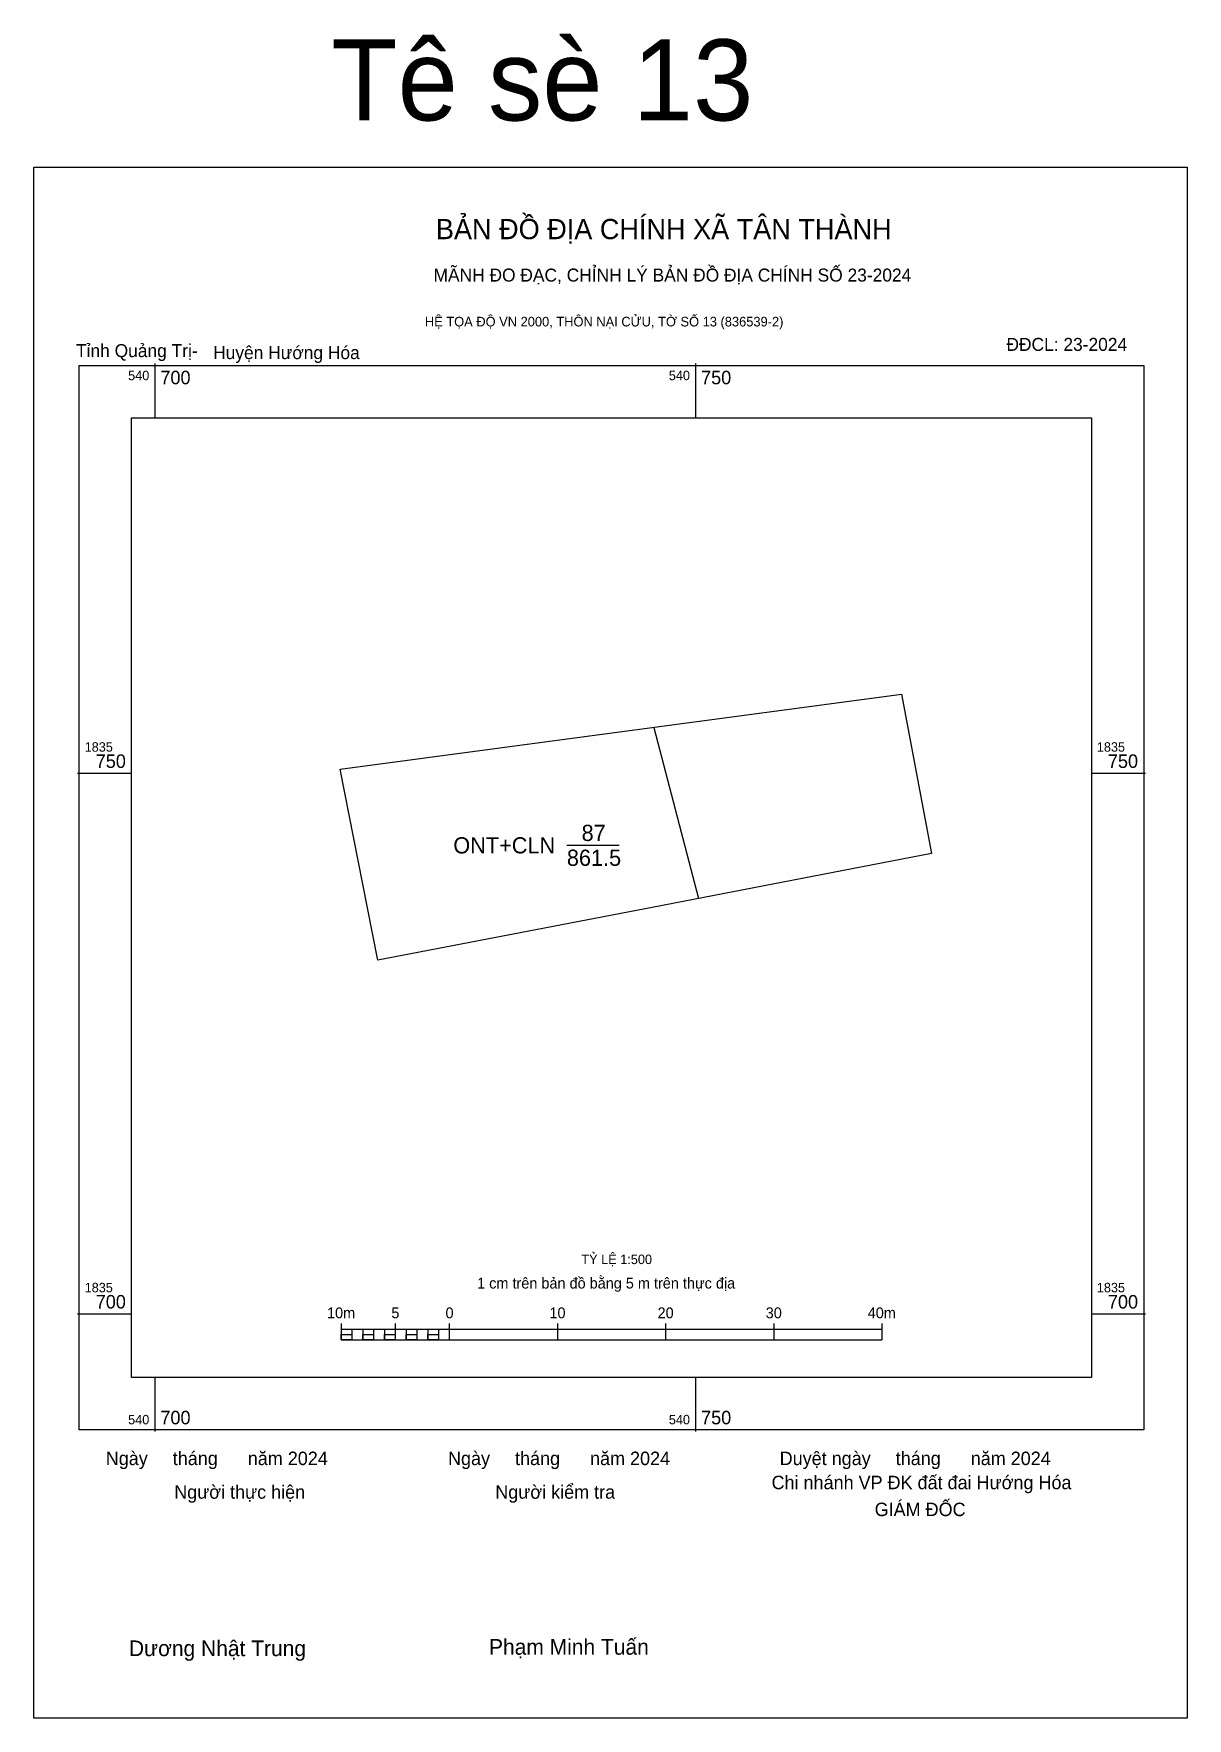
# Model space of a CAD drawing. Extents: x 540689 to 540795, y 1835663 to 1835818.
import ezdxf

# ---------------------------------------------------------------- set-up
doc = ezdxf.new("R2010")
doc.units = 0
for name, color, linetype in [('Level 10', 7, 'Continuous'), ('Level 13', 7, 'Continuous'), ('Level 15', 7, 'Continuous'), ('Level 27', 7, 'Continuous'), ('Level 30', 7, 'Continuous'), ('Level 59', 7, 'Continuous'), ('Level 6', 7, 'Continuous'), ('Level 62', 7, 'Continuous'), ('Level 63', 7, 'Continuous'), ('Level 9', 7, 'Continuous')]:
    doc.layers.add(name, color=color, linetype=linetype)

msp = doc.modelspace()

# ---------------------------------------------------------------- linework, layer by layer
at = {"layer": 'Level 10'}
msp.add_line((540738.09, 1835743.34), (540742.93, 1835743.34), dxfattribs=at)
msp.add_lwpolyline([(540746.13, 1835737.62), (540720.62, 1835732.71), (540719.66, 1835737.57), (540717.14, 1835750.37), (540769.03, 1835757.32), (540771.8, 1835742.57)], close=True, dxfattribs=at)
at = {"layer": 'Level 15'}
msp.add_lwpolyline([(540688.79, 1835806.06), (540795.46, 1835806.06), (540795.46, 1835662.6), (540688.79, 1835662.6)], close=True, dxfattribs=at)
at = {"layer": 'Level 27'}
for p, q in [((540769.03, 1835757.32), (540769.03, 1835757.32)), ((540717.14, 1835750.37), (540717.14, 1835750.38)), ((540771.8, 1835742.57), (540771.81, 1835742.57)), ((540719.66, 1835737.57), (540719.66, 1835737.57)), ((540746.13, 1835737.62), (540746.13, 1835737.62)), ((540720.62, 1835732.71), (540720.62, 1835732.71))]:
    msp.add_line(p, q, dxfattribs=at)
at = {"layer": 'Level 30'}
msp.add_line((540746.14, 1835754.25), (540750.26, 1835738.42), dxfattribs=at)
at = {"layer": 'Level 59'}
msp.add_line((540731.54, 1835734.87), (540731.54, 1835734.82), dxfattribs=at)
at = {"layer": 'Level 62'}
msp.add_lwpolyline([(540697.84, 1835782.89), (540786.6, 1835782.89), (540786.6, 1835694.13), (540697.84, 1835694.13)], close=True, dxfattribs=at)
at = {"layer": 'Level 63'}
for p, q in [((540700, 1835787.89), (540700, 1835782.89)), ((540750, 1835787.89), (540750, 1835782.89)), ((540692.84, 1835750), (540697.84, 1835750)), ((540786.6, 1835750), (540791.6, 1835750)), ((540692.84, 1835700), (540697.84, 1835700)), ((540786.6, 1835700), (540791.6, 1835700)), ((540717.22, 1835699.1), (540717.22, 1835697.6)), ((540717.22, 1835698.6), (540767.22, 1835698.6)), ((540718.22, 1835698.6), (540718.22, 1835697.6)), ((540719.22, 1835698.6), (540719.22, 1835697.6)), ((540720.22, 1835698.6), (540720.22, 1835697.6)), ((540721.22, 1835698.6), (540721.22, 1835697.6)), ((540722.22, 1835699.1), (540722.22, 1835697.6)), ((540722.22, 1835698.6), (540722.22, 1835697.6)), ((540723.22, 1835698.6), (540723.22, 1835697.6)), ((540724.22, 1835698.6), (540724.22, 1835697.6)), ((540725.22, 1835698.6), (540725.22, 1835697.6)), ((540726.22, 1835698.6), (540726.22, 1835697.6)), ((540727.22, 1835699.1), (540727.22, 1835697.6)), ((540727.22, 1835698.6), (540727.22, 1835697.6)), ((540737.22, 1835699.1), (540737.22, 1835697.6)), ((540747.22, 1835699.1), (540747.22, 1835697.6)), ((540757.22, 1835699.1), (540757.22, 1835697.6)), ((540767.22, 1835699.1), (540767.22, 1835697.6)), ((540717.22, 1835697.6), (540767.22, 1835697.6)), ((540700, 1835694.13), (540700, 1835689.13)), ((540750, 1835694.13), (540750, 1835689.13))]:
    msp.add_line(p, q, dxfattribs=at)
for points in [[(540693, 1835787.73), (540791.44, 1835787.73), (540791.44, 1835689.29), (540693, 1835689.29)], [(540717.22, 1835698.1), (540718.22, 1835698.1), (540718.22, 1835697.6), (540717.22, 1835697.6)], [(540717.22, 1835698.1), (540718.22, 1835698.1), (540718.22, 1835697.6), (540717.22, 1835697.6)], [(540719.22, 1835698.1), (540720.22, 1835698.1), (540720.22, 1835697.6), (540719.22, 1835697.6)], [(540721.22, 1835698.1), (540722.22, 1835698.1), (540722.22, 1835697.6), (540721.22, 1835697.6)], [(540723.22, 1835698.1), (540724.22, 1835698.1), (540724.22, 1835697.6), (540723.22, 1835697.6)], [(540725.22, 1835698.1), (540726.22, 1835698.1), (540726.22, 1835697.6), (540725.22, 1835697.6)]]:
    msp.add_lwpolyline(points, close=True, dxfattribs=at)

# ---------------------------------------------------------------- texts
at = {"layer": 'Level 13'}
for s, p in [('87', (540739.45, 1835743.74)), ('ONT+CLN', (540727.59, 1835742.59)), ('861.5', (540738.09, 1835741.44))]:
    msp.add_text(s, height=1.5, dxfattribs=at).set_placement(p)
at = {"layer": 'Level 6'}
msp.add_text('TỶ LỆ 1:500', height=0.879, dxfattribs=at).set_placement((540739.43, 1835704.61))
at = {"layer": 'Level 63'}
for s, height, p in [('Tê sè 13 ', 7.5, (540716.31, 1835810.38)), ('BẢN ĐỒ ĐỊA CHÍNH XÃ TÂN THÀNH', 1.8718, (540725.98, 1835799.4)), ('MÃNH ĐO ĐẠC, CHỈNH LÝ BẢN ĐỒ ĐỊA CHÍNH SỐ 23-2024', 1.2011, (540725.76, 1835795.48)), ('HỆ TỌA ĐỘ VN 2000, THÔN NẠI CỬU, TỜ SỐ 13 (836539-2)', 0.8891, (540724.96, 1835791.33)), ('540', 0.875, (540697.52, 1835786.36)), ('700', 1.25, (540700.5, 1835785.98)), ('540', 0.875, (540747.52, 1835786.36)), ('750', 1.25, (540750.5, 1835785.98)), ('1835', 0.875, (540693.5, 1835752)), ('1835', 0.875, (540787.1, 1835752)), ('750', 1.25, (540694.52, 1835750.5)), ('750', 1.25, (540788.12, 1835750.5)), ('D', 0.00501, (540771.8, 1835742.57)), ('1835', 0.875, (540693.5, 1835702)), ('1 cm trên bản đồ bằng 5 m trên thực địa', 1, (540729.79, 1835702.35)), ('1835', 0.875, (540787.1, 1835702)), ('700', 1.25, (540694.52, 1835700.5)), ('700', 1.25, (540788.12, 1835700.5)), ('10m', 1, (540715.91, 1835699.6)), ('5', 1, (540721.86, 1835699.6)), ('0', 1, (540726.87, 1835699.6)), ('10', 1, (540736.48, 1835699.6)), ('20', 1, (540746.48, 1835699.6)), ('30', 1, (540756.48, 1835699.6)), ('40m', 1, (540765.91, 1835699.6)), ('540', 0.875, (540697.52, 1835689.79)), ('700', 1.25, (540700.5, 1835689.79)), ('540', 0.875, (540747.52, 1835689.79)), ('750', 1.25, (540750.5, 1835689.79)), ('Ngày     tháng      năm 2024', 1.2442, (540695.45, 1835686.02)), ('Ngày     tháng      năm 2024', 1.2442, (540727.1, 1835686.02)), ('Duyệt ngày     tháng      năm 2024', 1.2442, (540757.77, 1835686.02)), ('Người thực hiện', 1.2442, (540701.78, 1835682.91)), ('Người kiểm tra', 1.2442, (540731.47, 1835682.91)), ('Chi nhánh VP ĐK đất đai Hướng Hóa', 1.2442, (540757.02, 1835683.79)), ('GIÁM ĐỐC', 1.244, (540766.55, 1835681.3)), ('Dương Nhật Trung', 1.4512, (540697.59, 1835668.35)), ('Phạm Minh Tuấn', 1.4512, (540730.89, 1835668.48))]:
    msp.add_text(s, height=height, dxfattribs=at).set_placement(p)
at = {"layer": 'Level 9'}
for s, p in [('Tỉnh Quảng Trị-', (540692.7, 1835788.49)), ('ĐĐCL: 23-2024', (540778.74, 1835789.07)), ('Huyện Hướng Hóa', (540705.38, 1835788.31))]:
    msp.add_text(s, height=1.2011, dxfattribs=at).set_placement(p)

doc.saveas('drawing.dxf')
